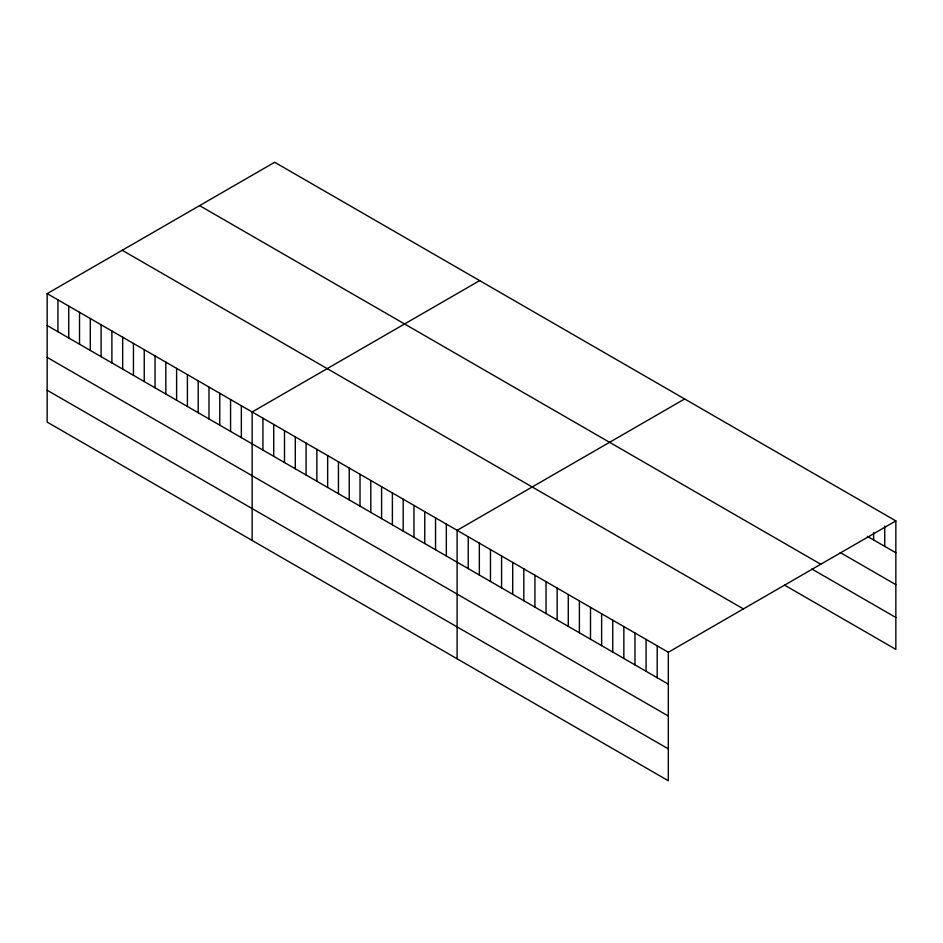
<?xml version="1.0" encoding="UTF-8"?>
<svg xmlns="http://www.w3.org/2000/svg" width="943" height="943" viewBox="0 0 943 943"><rect width="100%" height="100%" fill="white"/><g stroke="black" fill="none" stroke-linecap="round" stroke-linejoin="round"><path stroke-width="1.41" d="M47.15 293.627L668.316 652.261L668.316 780.733L47.15 422.099L47.15 293.627L274.684 162.267L895.85 520.901L895.85 649.373L784.694 585.19M479.669 280.613L252.135 411.985L252.135 540.445M684.653 398.96L457.119 530.331L457.119 658.792M668.316 652.261L895.85 520.901M867.442 536.378L895.85 552.775M840.272 552.563L895.85 584.648M199.598 205.621L820.764 564.244M811.864 569.006L895.85 617.488M122.236 250.284L743.402 608.907M47.15 325.512L668.316 684.135M47.15 357.385L668.316 716.02M47.15 390.225L668.316 748.86M884.734 526.076L884.734 546.362M873.619 532.701L873.619 539.938M657.2 645.849L657.2 677.722M646.085 639.425L646.085 671.298M634.969 633.012L634.969 664.886M623.853 626.588L623.853 658.473M612.738 620.176L612.738 652.049M601.622 613.752L601.622 645.637M590.507 607.339L590.507 639.213M579.391 600.927L579.391 632.8M568.275 594.503L568.275 626.376M557.16 588.09L557.16 619.964M546.044 581.666L546.044 613.551M534.929 575.254L534.929 607.127M523.813 568.829L523.813 600.715M512.697 562.417L512.697 594.29M501.582 555.993L501.582 587.878M490.466 549.58L490.466 581.454M479.35 543.168L479.35 575.041M468.235 536.744L468.235 568.617M446.334 524.096L446.334 555.981M435.548 517.872L435.548 549.745M424.751 511.636L424.751 543.522M413.965 505.413L413.965 537.286M403.18 499.189L403.18 531.062M392.394 492.953L392.394 524.827M381.597 486.729L381.597 518.603M370.811 480.494L370.811 512.379M360.026 474.27L360.026 506.143M349.24 468.034L349.24 499.92M338.443 461.811L338.443 493.684M327.657 455.587L327.657 487.46M316.872 449.351L316.872 481.225M306.086 443.127L306.086 475.001M295.289 436.892L295.289 468.777M284.503 430.668L284.503 462.541M273.718 424.433L273.718 456.318M262.92 418.209L262.92 450.082M241.349 405.749L241.349 437.623M230.563 399.526L230.563 431.399M219.766 393.29L219.766 425.175M208.981 387.066L208.981 418.94M198.195 380.831L198.195 412.716M187.409 374.607L187.409 406.48M176.612 368.383L176.612 400.256M165.827 362.147L165.827 394.021M155.041 355.924L155.041 387.797M144.244 349.688L144.244 381.573M133.458 343.464L133.458 375.338M122.673 337.229L122.673 369.114M111.887 331.005L111.887 362.878M101.09 324.781L101.09 356.654M90.304 318.545L90.304 350.419M79.518 312.322L79.518 344.195M68.733 306.086L68.733 337.971M57.936 299.862L57.936 331.736"/></g></svg>
